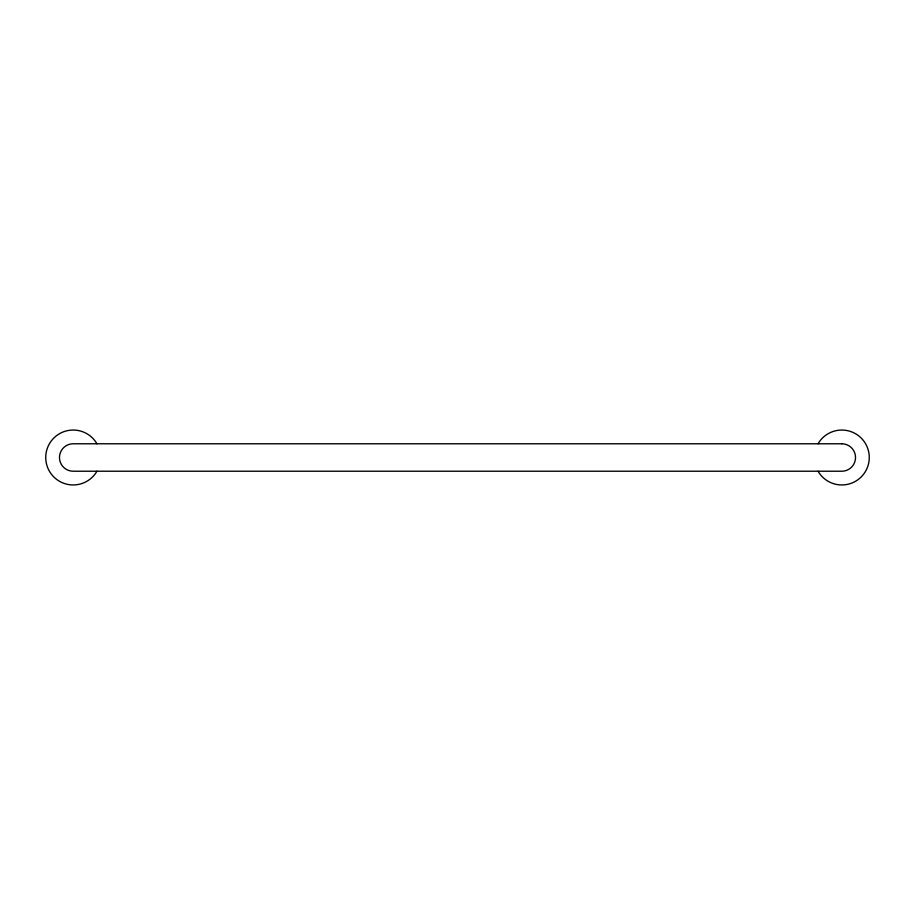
<?xml version="1.0" encoding="UTF-8"?>
<svg xmlns="http://www.w3.org/2000/svg" width="915" height="915" viewBox="0 0 915 915"><rect width="100%" height="100%" fill="white"/><g stroke="black" fill="none" stroke-linecap="round" stroke-linejoin="round"><path stroke-width="1.37" d="M818.044 443.775A27.45 27.45 0 0 1 859.46 436.466A27.45 27.45 0 0 1 859.46 478.534A27.45 27.45 0 0 1 818.044 471.225M96.956 471.225A27.45 27.45 0 0 1 55.541 478.534A27.45 27.45 0 0 1 55.541 436.466A27.45 27.45 0 0 1 96.956 443.775M841.811 443.775L73.189 443.775A13.725 13.725 0 0 0 59.464 457.5A13.725 13.725 0 0 0 73.189 471.225L841.811 471.225A13.725 13.725 0 0 0 855.536 457.5A13.725 13.725 0 0 0 841.811 443.775"/></g></svg>
